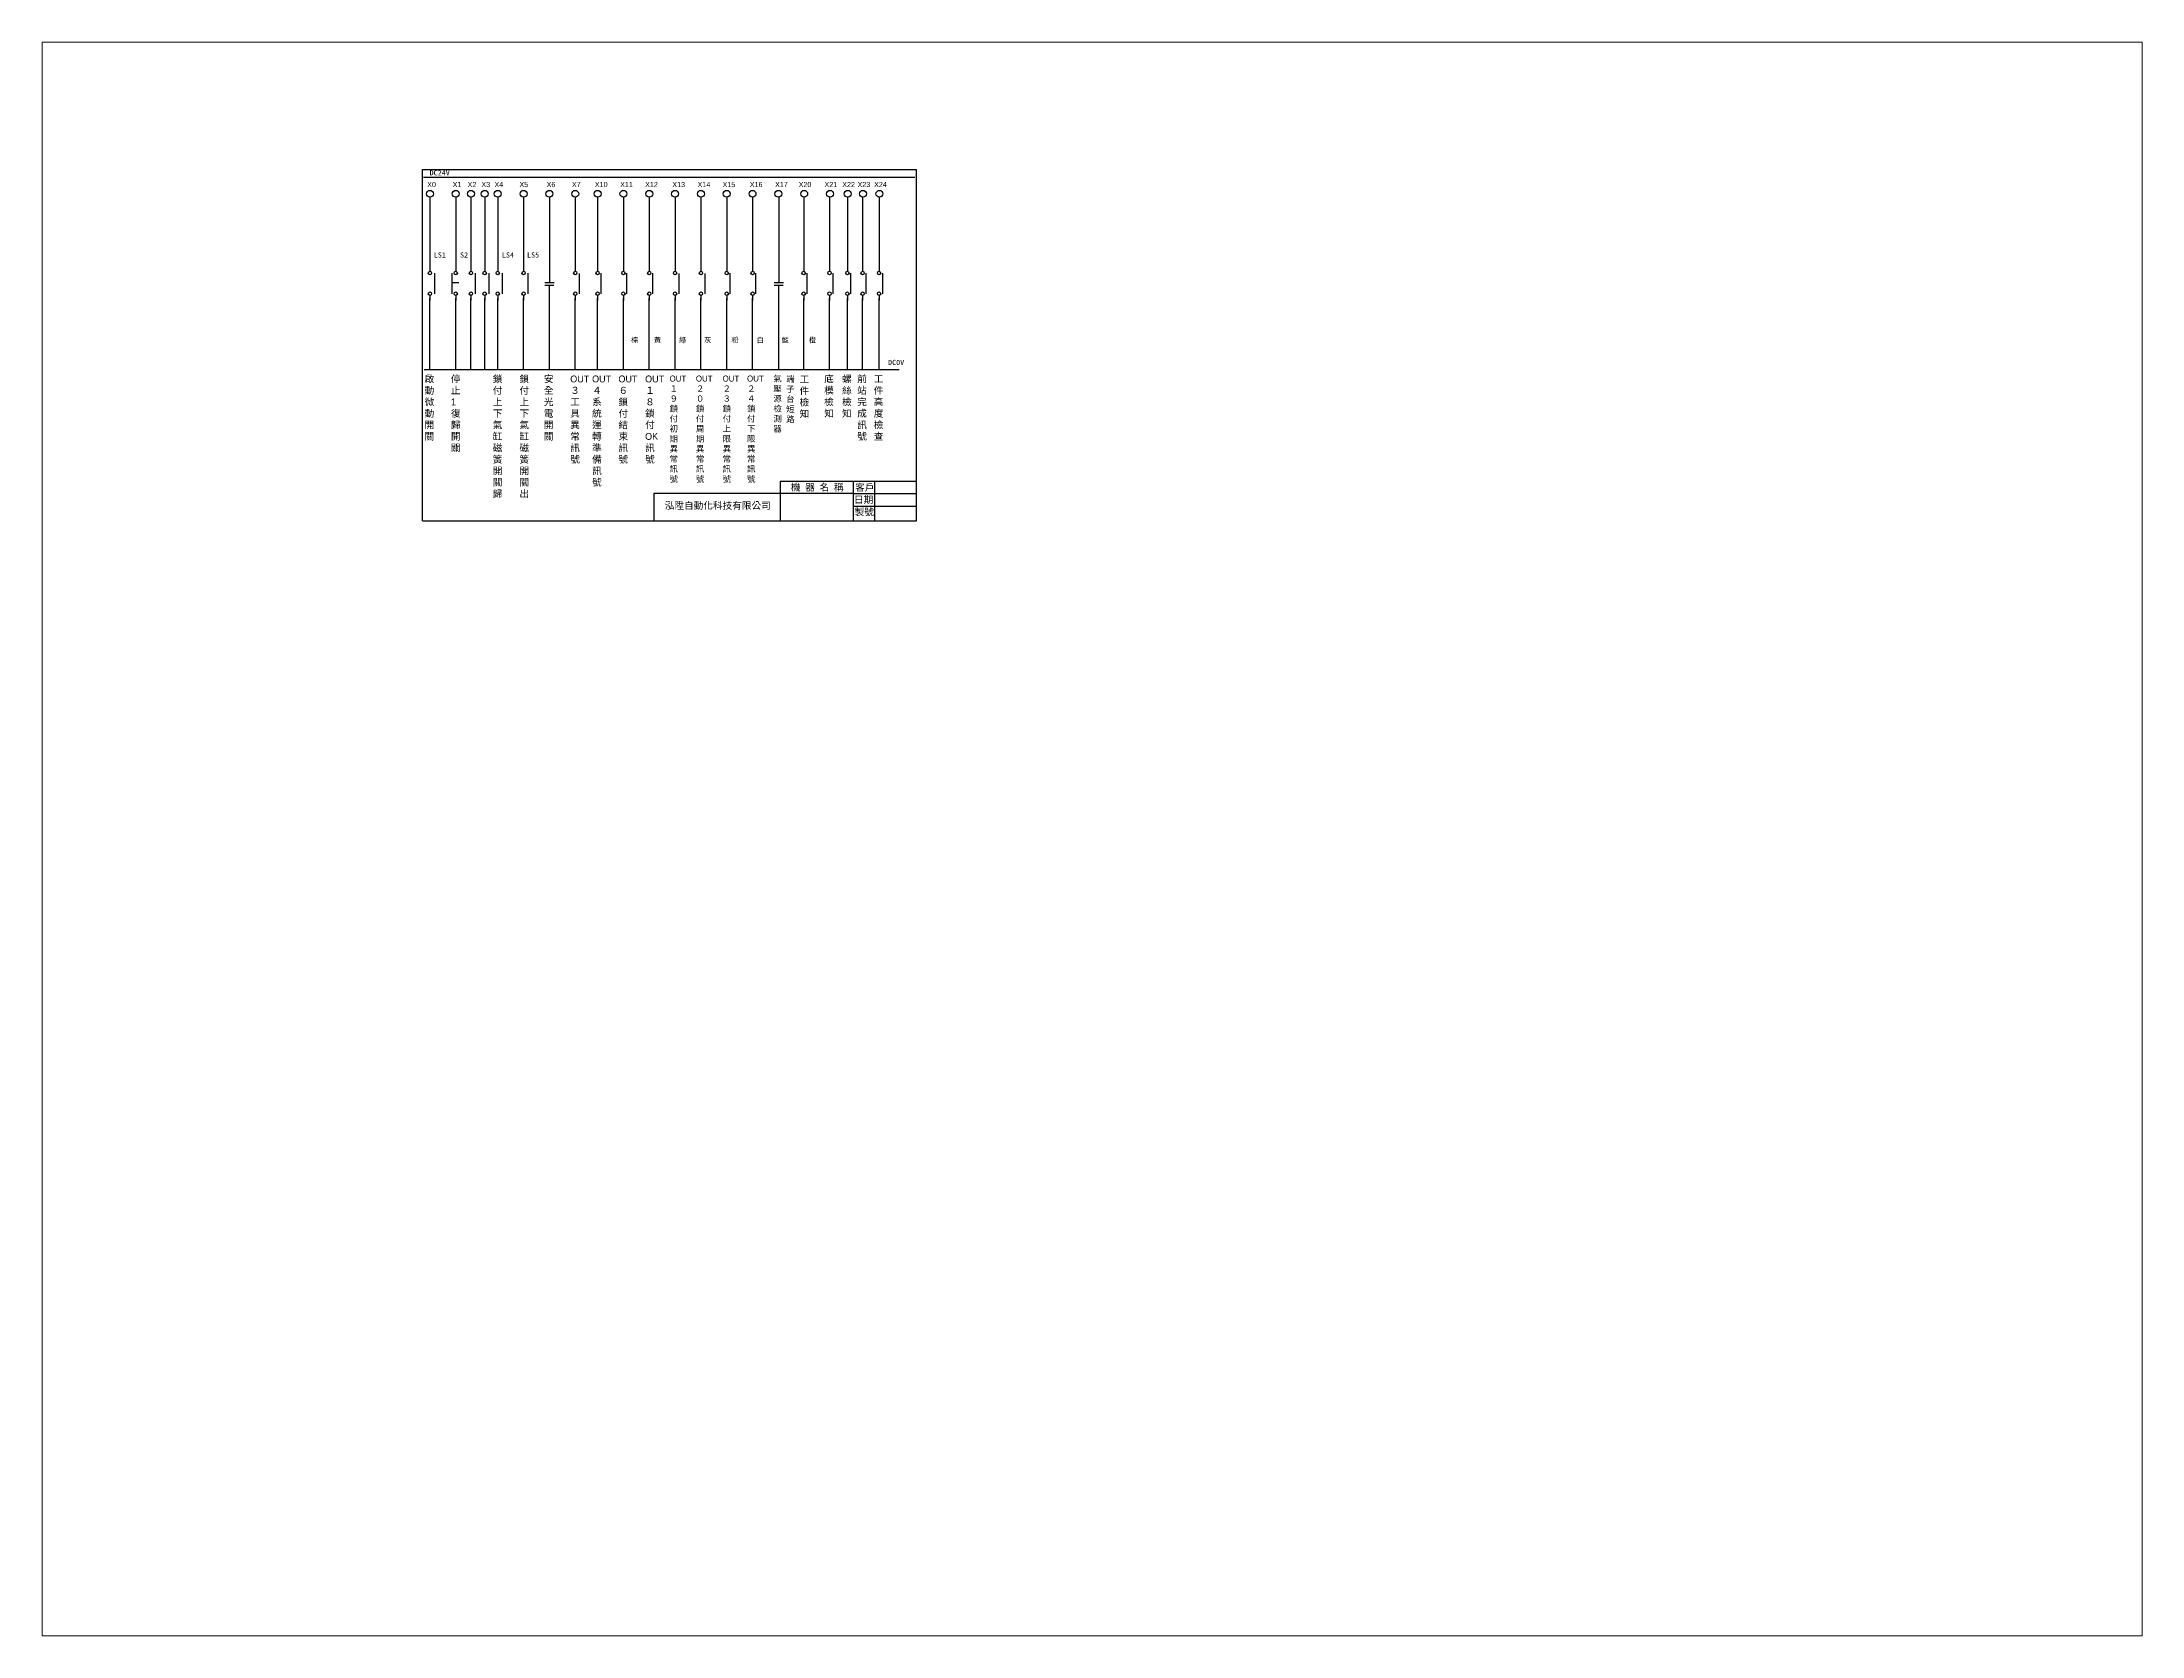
# Paper-space layout '配置1' of a CAD drawing. Extents: x 26 to 231, y 20 to 176.
# The model-space entities are those that its viewports show. They can reach past a viewport. Long polylines and large blocks are cut down to what shows.
import ezdxf

# ---------------------------------------------------------------- set-up
doc = ezdxf.new("R2010")
doc.units = 0
for name, color, linetype in [('DIM', 6, 'CONTINUOUS'), ('圖框層', 7, 'CONTINUOUS'), ('標尺寸層', 3, 'CONTINUOUS')]:
    doc.layers.add(name, color=color, linetype=linetype)
doc.styles.add('STYLE1', font='kaiu.ttf')
doc.styles.add('STYLE2', font='')
doc.styles.get('STYLE2').set_extended_font_data('PMingLiU')

msp = doc.modelspace()

# ---------------------------------------------------------------- linework, layer by layer
at = {"layer": 'DIM', "color": 6, "linetype": 'Continuous'}
for p, q in [((223, 489.3), (508.4, 489.3)), ((382.2, 489.3), (508.4, 489.3)), ((226.8, 477.6), (226.8, 436.1)), ((226.8, 477.6), (226.8, 436.1)), ((241.8, 477.6), (241.8, 436.1)), ((241.8, 477.6), (241.8, 436.1)), ((250.6, 477.6), (250.6, 436.1)), ((250.6, 477.6), (250.6, 436.1)), ((258.6, 477.6), (258.6, 436.1)), ((258.6, 477.6), (258.6, 436.1)), ((266.2, 477.6), (266.2, 436.1)), ((266.2, 477.6), (266.2, 436.1)), ((281.2, 477.6), (281.2, 436.1)), ((281.2, 477.6), (281.2, 436.1)), ((296.2, 477.6), (296.2, 428.1)), ((296.2, 477.6), (296.2, 428.1)), ((311.2, 477.6), (311.2, 436.1)), ((311.2, 477.6), (311.2, 436.1)), ((324.2, 477.6), (324.2, 436.1)), ((324.2, 477.6), (324.2, 436.1)), ((339.2, 477.6), (339.2, 436.1)), ((339.2, 477.6), (339.2, 436.1)), ((354.2, 477.6), (354.2, 436.1)), ((354.2, 477.6), (354.2, 436.1)), ((369.2, 477.6), (369.2, 436.1)), ((369.2, 477.6), (369.2, 436.1)), ((384.2, 477.6), (384.2, 436.1)), ((384.2, 477.6), (384.2, 436.1)), ((399.2, 477.6), (399.2, 436.1)), ((399.2, 477.6), (399.2, 436.1)), ((414.2, 477.6), (414.2, 436.1)), ((414.2, 477.6), (414.2, 436.1)), ((429.4, 477.6), (429.4, 428.2)), ((429.4, 477.6), (429.4, 428.2)), ((443.9, 477.6), (443.9, 436.1)), ((443.9, 477.6), (443.9, 436.1)), ((458.9, 477.6), (458.9, 436.1)), ((458.9, 477.6), (458.9, 436.1)), ((469.3, 477.6), (469.3, 436.1)), ((469.3, 477.6), (469.3, 436.1)), ((478.1, 477.6), (478.1, 436.1)), ((478.1, 477.6), (478.1, 436.1)), ((487.7, 477.6), (487.7, 436.1)), ((487.7, 477.6), (487.7, 436.1)), ((226.8, 437.6), (226.8, 434.6)), ((226.8, 437.6), (226.8, 434.6)), ((229.4, 433.6), (229.4, 421.6)), ((239.5, 433.6), (239.5, 421.6)), ((239.5, 428.1), (243.5, 428.1)), ((241.8, 437.6), (241.8, 434.6)), ((250.6, 437.6), (250.6, 434.6)), ((253.1, 433.6), (253.1, 421.6)), ((258.6, 437.6), (258.6, 434.6)), ((261.1, 433.6), (261.1, 421.6)), ((266.2, 437.6), (266.2, 434.6)), ((268.7, 433.6), (268.7, 421.6)), ((281.2, 437.6), (281.2, 434.6)), ((281.2, 437.6), (281.2, 434.6)), ((283.7, 433.6), (283.7, 421.6)), ((293.5, 428.1), (298.9, 428.1)), ((311.2, 437.6), (311.2, 434.6)), ((313.4, 433.4), (313.4, 421.6)), ((324.2, 437.6), (324.2, 434.6)), ((324.2, 437.6), (324.2, 434.6)), ((326, 433.6), (326, 421.6)), ((339.2, 437.6), (339.2, 434.6)), ((341, 433.6), (341, 421.6)), ((354.2, 437.6), (354.2, 434.6)), ((354.2, 437.6), (354.2, 434.6)), ((356, 433.6), (356, 421.6)), ((369.2, 437.6), (369.2, 434.6)), ((369.2, 437.6), (369.2, 434.6)), ((371.4, 433.4), (371.4, 421.6)), ((384.2, 437.6), (384.2, 434.6)), ((386.4, 433.4), (386.4, 421.6)), ((399.2, 437.6), (399.2, 434.6)), ((399.2, 437.6), (399.2, 434.6)), ((401, 433.6), (401, 421.6)), ((414.2, 437.6), (414.2, 434.6)), ((414.2, 437.6), (414.2, 434.6)), ((416, 433.6), (416, 421.6)), ((426.7, 428.2), (432.1, 428.2)), ((443.9, 437.6), (443.9, 434.6)), ((443.9, 437.6), (443.9, 434.6)), ((445.8, 433.6), (445.8, 421.6)), ((458.9, 437.6), (458.9, 434.6)), ((458.9, 437.6), (458.9, 434.6)), ((460.8, 433.6), (460.8, 421.6)), ((469.3, 437.6), (469.3, 434.6)), ((469.3, 437.6), (469.3, 434.6)), ((471.1, 433.6), (471.1, 421.6)), ((478.1, 437.6), (478.1, 434.6)), ((478.1, 437.6), (478.1, 434.6)), ((480, 433.6), (480, 421.6)), ((487.7, 437.6), (487.7, 434.6)), ((487.7, 437.6), (487.7, 434.6)), ((489.6, 433.6), (489.6, 421.6)), ((226.8, 420.6), (226.8, 417.6)), ((226.8, 420.6), (226.8, 417.6)), ((226.8, 377.5), (226.8, 419.1)), ((226.8, 377.6), (226.8, 419.1)), ((241.8, 420.6), (241.8, 417.6)), ((241.8, 377.5), (241.8, 419.1)), ((241.8, 377.6), (241.8, 419.1)), ((250.6, 420.6), (250.6, 417.6)), ((250.6, 377.5), (250.6, 419.1)), ((250.6, 377.6), (250.6, 419.1)), ((258.6, 420.6), (258.6, 417.6)), ((258.6, 377.5), (258.6, 419.1)), ((258.6, 377.6), (258.6, 419.1)), ((266.2, 420.6), (266.2, 417.6)), ((266.2, 377.5), (266.2, 419.1)), ((266.2, 377.6), (266.2, 419.1)), ((281.2, 420.6), (281.2, 417.6)), ((281.2, 420.6), (281.2, 417.6)), ((281.2, 377.6), (281.2, 419.1)), ((281.2, 377.5), (281.2, 419.1)), ((293.5, 426.6), (298.8, 426.6)), ((296.2, 377.5), (296.2, 426.6)), ((296.2, 377.6), (296.2, 426.6)), ((311.2, 420.6), (311.2, 417.6)), ((311.2, 377.5), (311.2, 419.1)), ((311.2, 377.6), (311.2, 419.1)), ((324.2, 420.6), (324.2, 417.6)), ((324.2, 420.6), (324.2, 417.6)), ((324.2, 377.5), (324.2, 419.1)), ((324.2, 377.6), (324.2, 419.1)), ((339.2, 420.6), (339.2, 417.6)), ((339.2, 377.5), (339.2, 419.1)), ((339.2, 377.6), (339.2, 419.1)), ((354.2, 420.6), (354.2, 417.6)), ((354.2, 420.6), (354.2, 417.6)), ((354.2, 377.6), (354.2, 419.1)), ((354.2, 377.5), (354.2, 419.1)), ((369.2, 420.6), (369.2, 417.6)), ((369.2, 420.6), (369.2, 417.6)), ((369.2, 377.5), (369.2, 419.1)), ((369.2, 377.6), (369.2, 419.1)), ((384.2, 420.6), (384.2, 417.6)), ((384.2, 377.5), (384.2, 419.1)), ((384.2, 377.6), (384.2, 419.1)), ((399.2, 420.6), (399.2, 417.6)), ((399.2, 420.6), (399.2, 417.6)), ((399.2, 377.6), (399.2, 419.1)), ((399.2, 377.5), (399.2, 419.1)), ((414.2, 420.6), (414.2, 417.6)), ((414.2, 420.6), (414.2, 417.6)), ((414.2, 377.5), (414.2, 419.1)), ((414.2, 377.6), (414.2, 419.1)), ((426.7, 426.6), (432, 426.6)), ((429.4, 377.5), (429.4, 426.6)), ((429.4, 377.6), (429.4, 426.6)), ((443.9, 420.6), (443.9, 417.6)), ((443.9, 420.6), (443.9, 417.6)), ((443.9, 377.4), (443.9, 419.1)), ((443.9, 377.6), (443.9, 419.1)), ((458.9, 420.6), (458.9, 417.6)), ((458.9, 420.6), (458.9, 417.6)), ((458.9, 377.4), (458.9, 419.1)), ((458.9, 377.6), (458.9, 419.1)), ((469.3, 420.6), (469.3, 417.6)), ((469.3, 420.6), (469.3, 417.6)), ((469.3, 377.4), (469.3, 419.1)), ((469.3, 377.6), (469.3, 419.1)), ((478.1, 420.6), (478.1, 417.6)), ((478.1, 420.6), (478.1, 417.6)), ((478.1, 377.4), (478.1, 419.1)), ((478.1, 377.6), (478.1, 419.1)), ((487.7, 420.6), (487.7, 417.6)), ((487.7, 420.6), (487.7, 417.6)), ((487.7, 377.4), (487.7, 419.1)), ((487.7, 377.6), (487.7, 419.1)), ((223.4, 377.5), (499.3, 377.5))]:
    msp.add_line(p, q, dxfattribs=at)
for centre, radius in [((226.8, 479.6), 2), ((226.8, 479.6), 2), ((241.8, 479.6), 2), ((241.8, 479.6), 2), ((250.6, 479.6), 2), ((250.6, 479.6), 2), ((258.6, 479.6), 2), ((258.6, 479.6), 2), ((266.2, 479.6), 2), ((266.2, 479.6), 2), ((281.2, 479.6), 2), ((281.2, 479.6), 2), ((296.2, 479.6), 2), ((296.2, 479.6), 2), ((311.2, 479.6), 2), ((311.2, 479.6), 2), ((324.2, 479.6), 2), ((324.2, 479.6), 2), ((339.2, 479.6), 2), ((339.2, 479.6), 2), ((354.2, 479.6), 2), ((354.2, 479.6), 2), ((369.2, 479.6), 2), ((369.2, 479.6), 2), ((384.2, 479.6), 2), ((384.2, 479.6), 2), ((399.2, 479.6), 2), ((399.2, 479.6), 2), ((414.2, 479.6), 2), ((414.2, 479.6), 2), ((429.2, 479.6), 2), ((429.2, 479.6), 2), ((444.2, 479.6), 2), ((444.2, 479.6), 2), ((459.2, 479.6), 2), ((459.2, 479.6), 2), ((469.5, 479.6), 2), ((469.5, 479.6), 2), ((478.3, 479.6), 2), ((478.3, 479.6), 2), ((487.9, 479.6), 2), ((487.9, 479.6), 2), ((226.8, 433.6), 1), ((226.8, 433.6), 1), ((241.8, 433.6), 1), ((250.6, 433.6), 1), ((258.6, 433.6), 1), ((266.2, 433.6), 1), ((281.2, 433.6), 1), ((281.2, 433.6), 1), ((311.2, 433.6), 1), ((324.2, 433.6), 1), ((324.2, 433.6), 1), ((339.2, 433.6), 1), ((354.2, 433.6), 1), ((354.2, 433.6), 1), ((369.2, 433.6), 1), ((369.2, 433.6), 1), ((384.2, 433.6), 1), ((399.2, 433.6), 1), ((399.2, 433.6), 1), ((414.2, 433.6), 1), ((414.2, 433.6), 1), ((443.9, 433.6), 1), ((443.9, 433.6), 1), ((458.9, 433.6), 1), ((458.9, 433.6), 1), ((469.3, 433.6), 1), ((469.3, 433.6), 1), ((478.1, 433.6), 1), ((478.1, 433.6), 1), ((487.7, 433.6), 1), ((487.7, 433.6), 1), ((226.8, 421.6), 1), ((226.8, 421.6), 1), ((241.8, 421.6), 1), ((250.6, 421.6), 1), ((258.6, 421.6), 1), ((266.2, 421.6), 1), ((281.2, 421.6), 1), ((281.2, 421.6), 1), ((311.2, 421.6), 1), ((324.2, 421.6), 1), ((324.2, 421.6), 1), ((339.2, 421.6), 1), ((354.2, 421.6), 1), ((354.2, 421.6), 1), ((369.2, 421.6), 1), ((369.2, 421.6), 1), ((384.2, 421.6), 1), ((399.2, 421.6), 1), ((399.2, 421.6), 1), ((414.2, 421.6), 1), ((414.2, 421.6), 1), ((443.9, 421.6), 1), ((443.9, 421.6), 1), ((458.9, 421.6), 1), ((458.9, 421.6), 1), ((469.3, 421.6), 1), ((469.3, 421.6), 1), ((478.1, 421.6), 1), ((478.1, 421.6), 1), ((487.7, 421.6), 1), ((487.7, 421.6), 1)]:
    msp.add_circle(centre, radius, dxfattribs=at)
at = {"layer": '圖框層', "color": 7}
for p, q in [((222.5, 493.8), (509.5, 493.8)), ((222.5, 289.8), (222.5, 493.8)), ((509.5, 289.8), (509.5, 493.8)), ((356.8, 305.5), (356.8, 289.8)), ((430.2, 305.5), (356.8, 305.5)), ((430.2, 312.7), (509.5, 312.7)), ((430.2, 312.7), (430.2, 289.8)), ((472.9, 305.5), (430.2, 305.5)), ((472.9, 289.8), (472.9, 312.7)), ((472.9, 305.5), (509.5, 305.5)), ((485.3, 289.8), (485.3, 312.7)), ((472.9, 298.3), (509.5, 298.3)), ((222.5, 289.8), (509.5, 289.8))]:
    msp.add_line(p, q, dxfattribs=at)

# ---------------------------------------------------------------- texts
at = {"layer": 'DIM', "color": 6, "linetype": 'Continuous', "style": 'STYLE1'}
for s, p in [('DC24V', (226.6, 490.3)), ('DC0V', (492.9, 380.2))]:
    msp.add_text(s, height=3, dxfattribs=at).set_placement(p)
at = {"layer": 'DIM', "color": 163, "linetype": 'Continuous'}
for s, style, p in [('X0', 'STYLE2', (225.2, 483.5)), ('X1', 'STYLE2', (240, 483.5)), ('X2', 'STYLE2', (248.7, 483.5)), ('X3', 'STYLE2', (256.7, 483.5)), ('X4', 'STYLE2', (264.3, 483.5)), ('X5', 'STYLE2', (278.8, 483.5)), ('X6', 'STYLE2', (294.6, 483.5)), ('X7', 'STYLE2', (309.3, 483.5)), ('X10', 'STYLE2', (322.6, 483.5)), ('X11', 'STYLE2', (337.3, 483.5)), ('X12', 'STYLE2', (351.8, 483.5)), ('X13', 'STYLE2', (367.6, 483.5)), ('X14', 'STYLE2', (382.3, 483.5)), ('X15', 'STYLE2', (396.8, 483.5)), ('X16', 'STYLE2', (412.6, 483.5)), ('X17', 'STYLE2', (427.3, 483.5)), ('X20', 'STYLE2', (441, 483.5)), ('X21', 'STYLE2', (456, 483.5)), ('X22', 'STYLE2', (466.3, 483.5)), ('X23', 'STYLE2', (475.2, 483.5)), ('X24', 'STYLE2', (484.8, 483.5)), ('LS1', 'STYLE1', (229, 442.6)), ('S2', 'STYLE1', (244.3, 442.6)), ('LS4', 'STYLE1', (268.6, 442.6)), ('LS5', 'STYLE1', (283.2, 442.6)), ('棕', 'STYLE2', (343.6, 393.2)), ('黃', 'STYLE2', (356.9, 393.2)), ('綠', 'STYLE2', (371.6, 393.2)), ('灰', 'STYLE2', (386.1, 393.2)), ('粉', 'STYLE2', (401.9, 393.2)), ('白', 'STYLE2', (416.6, 393.2)), ('藍', 'STYLE2', (431.1, 393.2)), ('橙', 'STYLE2', (446.9, 393.2))]:
    msp.add_text(s, height=3, dxfattribs=dict(at, style=style)).set_placement(p)
at = {"layer": 'DIM', "color": 4, "linetype": 'Continuous', "style": 'STYLE1'}
for s, p in [('機 器 名 稱', (436.5, 307.2)), ('客戶', (473.8, 307.1)), ('泓陞自動化科技有限公司', (363.2, 296.6)), ('製號', (473.5, 292.9)), ('日期', (473.1, 300))]:
    msp.add_text(s, height=4, dxfattribs=at).set_placement(p)
at = {"layer": 'DIM', "color": 6, "linetype": 'Continuous', "attachment_point": 1, "style": 'STYLE2'}
for s, insert, char_height, width in [('啟動微動開關', (223.7, 374.1), 4, 6.894), ('停止1復歸開關', (239, 374.1), 4, 2.911), ('鎖付上下氣缸磁簧開關歸', (263.3, 374.1), 4, 7.288), ('鎖付上下氣缸磁簧開關\\P出', (278.8, 374.1), 4, 3.572), ('安全光電開關', (293, 374.1), 4, 7.829), ('OUT３工具異常訊號', (308.3, 374.1), 4, 8.437), ('OUT４系統運轉準備訊號', (321, 374.1), 4, 4.544), ('OUT６鎖付結束訊號', (336.3, 374.1), 4, 6.519), ('OUT１８鎖付OK訊號', (351.8, 374.1), 4, 10.284), ('OUT１９鎖付初期異常訊號', (366, 374.1), 3.5, 9.747), ('OUT２０鎖付周期異常訊號', (381.3, 374.1), 3.5, 9.747), ('OUT２３鎖付上限異常訊號', (396.8, 374.1), 3.5, 8.843), ('OUT２４鎖付下限異常訊號', (411, 374.1), 3.5, 9.528), ('氣壓源檢測器', (426.3, 374.1), 3.5, 7.74), ('端子台短路', (433.7, 373.8), 3.5, 7.74), ('工件檢知', (441.5, 373.9), 4, 7.829), ('底模檢知', (455.8, 374.1), 4, 7.829), ('螺絲檢知', (466.2, 374.1), 4, 7.829), ('前站完成訊號', (475, 374.1), 4, 7.829), ('工件高度檢查', (484.6, 374.1), 4, 7.829)]:
    msp.add_mtext(s, dxfattribs=dict(at, insert=insert, char_height=char_height, width=width))

psp = doc.layouts.new('配置1')

# ---------------------------------------------------------------- viewports
at = {"layer": '標尺寸層'}
psp.add_viewport(center=(128.5, 97.5), size=(205.6, 156), view_center_point=(611.37, 104.98), view_height=925.5311, dxfattribs=at)

doc.saveas('drawing.dxf')
